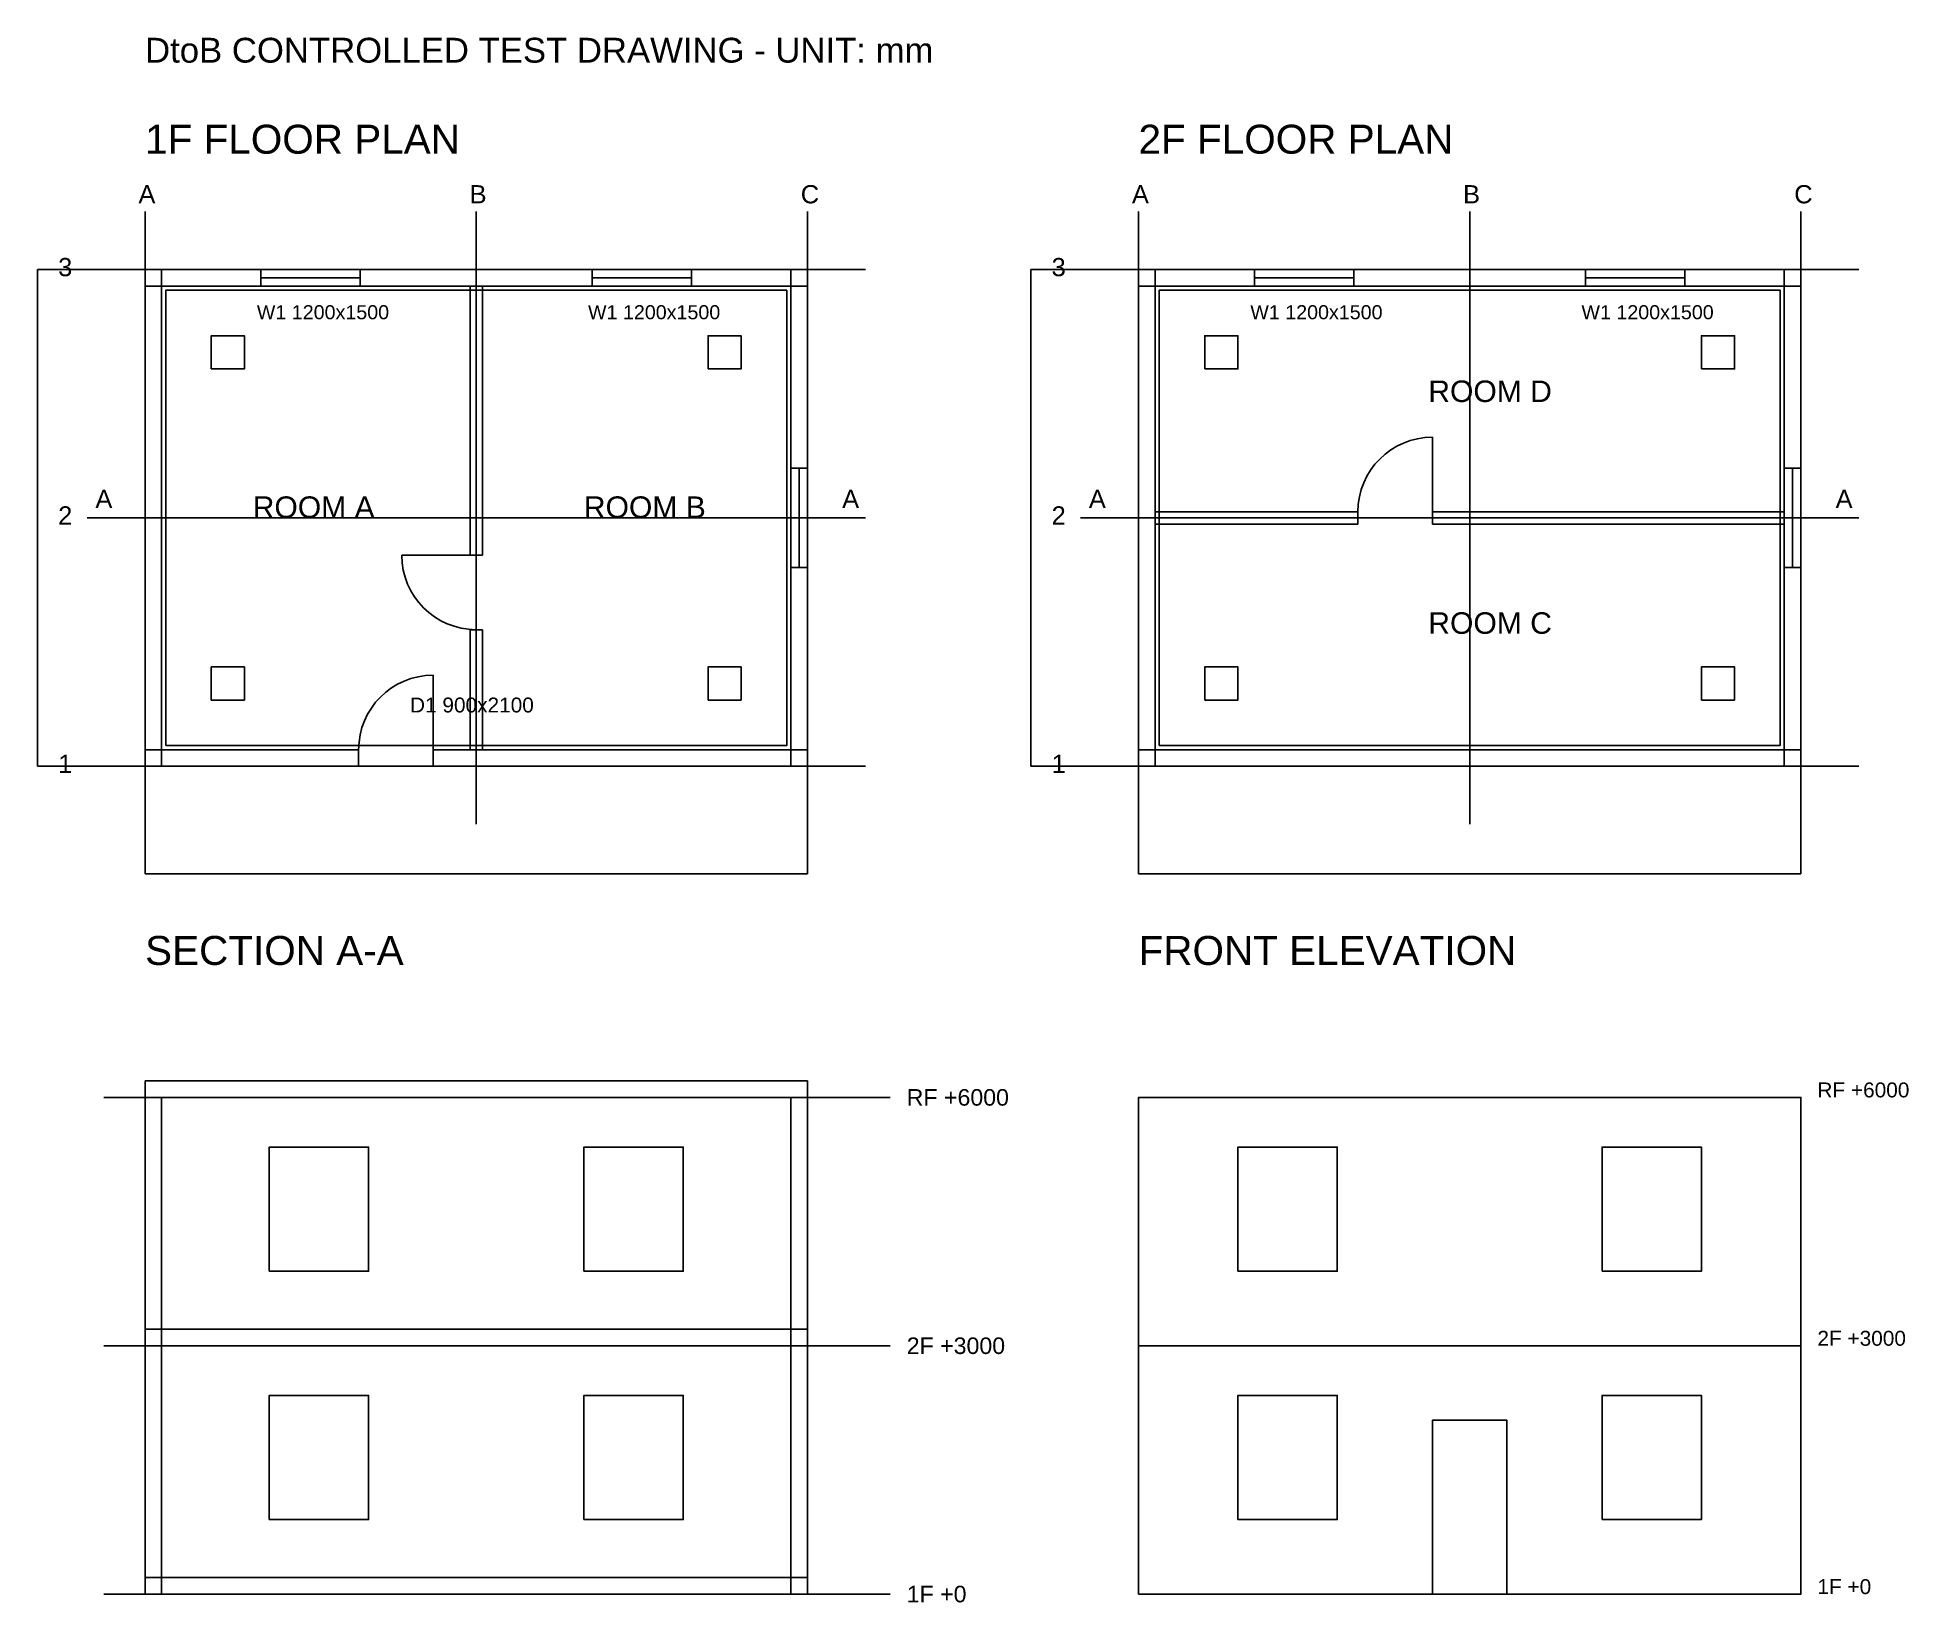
# Model space of a CAD drawing. Header units: millimetres. Extents: x -1300 to 21301, y -10103 to 8804.
import ezdxf

# ---------------------------------------------------------------- set-up
doc = ezdxf.new("R2010")
doc.units = ezdxf.units.MM
for name, color, linetype in [('A-DIM', 5, 'Continuous'), ('A-DOOR', 3, 'Continuous'), ('A-FLOOR', 2, 'Continuous'), ('A-GRID', 8, 'Continuous'), ('A-LEVEL', 30, 'Continuous'), ('A-SECTION', 140, 'Continuous'), ('A-TEXT', 7, 'Continuous'), ('A-WALL', 1, 'Continuous'), ('A-WINDOW', 4, 'Continuous'), ('S-COLUMN', 6, 'Continuous')]:
    doc.layers.add(name, color=color, linetype=linetype)
doc.styles.add('DTOB_TEXT', font='Arial.ttf')
doc.styles.add('OpenSansCondensed-Light', font='OpenSansCondensed-Light.ttf')
doc.dimstyles.new('EZDXF', dxfattribs={"dimtxt": 0.25, "dimasz": 0.175, "dimexe": 0.375, "dimexo": 0.125, "dimgap": 0.1, "dimtad": 1, "dimlfac": 100, "dimzin": 12, "dimdsep": 46, "dimtxsty": 'OpenSansCondensed-Light', "dimblk": 'ARCHTICK', "dimcen": 2.5, "dimazin": 3, "dimtfac": 0.5, "dimtmove": 2, "dimatfit": 3, "dimarcsym": 0})

# ---------------------------------------------------------------- blocks, each defined once
blk = doc.blocks.new('COLUMN_400')
at = {"layer": 'S-COLUMN'}
blk.add_lwpolyline([(-200, -200), (200, -200), (200, 200), (-200, 200)], close=True, dxfattribs=at)
blk = doc.blocks.new('D_SINGLE_900')
at = {"layer": 'A-DOOR'}
blk.add_line((0, 0), (900, 0), dxfattribs=at)
blk.add_arc((0, 0), 900, 0, 90, dxfattribs=at)
blk = doc.blocks.new('W_SINGLE_1200')
at = {"layer": 'A-WINDOW'}
blk.add_line((0, 0), (1200, 0), dxfattribs=at)
blk.add_lwpolyline([(0, -100), (1200, -100), (1200, 100), (0, 100)], close=True, dxfattribs=at)
blk = doc.blocks.new('_ARCHTICK')
at = {"color": 0, "linetype": 'ByBlock', "const_width": 0.15}
blk.add_lwpolyline([(-0.5, -0.5), (0.5, 0.5)], dxfattribs=at)
blk = doc.blocks.new('*D7')
at = {"layer": 'A-DIM', "color": 0, "lineweight": -2}
for p, q in [((0, 6000), (-1300, 6000)), ((-1300, 0), (-1300, 6000)), ((0, 0), (-1300, 0))]:
    blk.add_line(p, q, dxfattribs=at)
at = {"layer": 'Defpoints', "color": 0}
for p in [(-1300, 6000), (0, 6000), (0, 0)]:
    blk.add_point(p, dxfattribs=at)
at = {"layer": 'A-DIM', "color": 0, "lineweight": -2, "xscale": 0.175, "yscale": 0.175, "zscale": 0.175}
for p, rotation in [((-1300, 6000), 90), ((-1300, 0), 270)]:
    blk.add_blockref('_ARCHTICK', p, dxfattribs=dict(at, rotation=rotation))
at = {"layer": 'A-DIM', "color": 0, "insert": (-1300, 3000), "char_height": 0.25, "attachment_point": 5, "rotation": 90, "style": 'OpenSansCondensed-Light'}
blk.add_mtext('600000', dxfattribs=at)

msp = doc.modelspace()

# ---------------------------------------------------------------- linework, layer by layer
at = {"layer": 'A-DOOR'}
msp.add_lwpolyline([(15550, -10000), (16450, -10000), (16450, -7900), (15550, -7900)], close=True, dxfattribs=at)
at = {"layer": 'A-FLOOR'}
for p, q in [((0, -3800), (8000, -3800)), ((0, -3800), (0, -4000)), ((8000, -3800), (8000, -4000)), ((0, -4000), (8000, -4000)), ((0, -6800), (8000, -6800)), ((0, -9800), (8000, -9800))]:
    msp.add_line(p, q, dxfattribs=at)
for points in [[(250, 250), (7750, 250), (7750, 5750), (250, 5750)], [(12250, 250), (19750, 250), (19750, 5750), (12250, 5750)]]:
    msp.add_lwpolyline(points, close=True, dxfattribs=at)
at = {"layer": 'A-GRID'}
for p, q in [((0, -700), (0, 6700)), ((4000, -700), (4000, 6700)), ((8000, -700), (8000, 6700)), ((12000, -700), (12000, 6700)), ((16000, -700), (16000, 6700)), ((20000, -700), (20000, 6700)), ((-700, 6000), (8700, 6000)), ((11300, 6000), (20700, 6000)), ((-700, 3000), (8700, 3000)), ((11300, 3000), (20700, 3000)), ((-700, 0), (8700, 0)), ((11300, 0), (20700, 0))]:
    msp.add_line(p, q, dxfattribs=at)
at = {"layer": 'A-LEVEL'}
for p, q in [((-500, -4000), (9000, -4000)), ((-500, -7000), (9000, -7000)), ((12000, -7000), (20000, -7000)), ((-500, -10000), (9000, -10000))]:
    msp.add_line(p, q, dxfattribs=at)
at = {"layer": 'A-SECTION'}
for p, q in [((-400, 3000), (8400, 3000)), ((11600, 3000), (20400, 3000))]:
    msp.add_line(p, q, dxfattribs=at)
at = {"layer": 'A-WALL'}
for p, q in [((0, 6000), (8000, 6000)), ((0, 0), (0, 6000)), ((200, 0), (200, 6000)), ((7800, 0), (7800, 6000)), ((8000, 0), (8000, 6000)), ((12000, 6000), (20000, 6000)), ((12000, 0), (12000, 6000)), ((12200, 0), (12200, 6000)), ((19800, 0), (19800, 6000)), ((20000, 0), (20000, 6000)), ((0, 5800), (8000, 5800)), ((3925, 2550), (3925, 5800)), ((4075, 2550), (4075, 5800)), ((12000, 5800), (20000, 5800)), ((12200, 3075), (14650, 3075)), ((14650, 3075), (14650, 2925)), ((15550, 3075), (15550, 2925)), ((15550, 3075), (19800, 3075)), ((12200, 2925), (14650, 2925)), ((15550, 2925), (19800, 2925)), ((3925, 2550), (4075, 2550)), ((3925, 200), (3925, 1653.13044)), ((3925, 1650), (4075, 1650)), ((4075, 200), (4075, 1650)), ((0, 200), (2579.57408, 200)), ((0, 0), (2579.57408, 0)), ((2579.57408, 200), (2579.57408, 0)), ((3479.57408, 200), (3479.57408, 0)), ((3479.57408, 200), (8000, 200)), ((3479.57408, 0), (8000, 0)), ((12000, 200), (20000, 200)), ((12000, 0), (20000, 0)), ((0, -10000), (0, -4000)), ((200, -10000), (200, -4000)), ((7800, -10000), (7800, -4000)), ((8000, -10000), (8000, -4000))]:
    msp.add_line(p, q, dxfattribs=at)
msp.add_lwpolyline([(12000, -10000), (20000, -10000), (20000, -4000), (12000, -4000)], close=True, dxfattribs=at)
at = {"layer": 'A-WINDOW'}
for points in [[(1500, -6100), (2700, -6100), (2700, -4600), (1500, -4600)], [(5300, -6100), (6500, -6100), (6500, -4600), (5300, -4600)], [(13200, -6100), (14400, -6100), (14400, -4600), (13200, -4600)], [(17600, -6100), (18800, -6100), (18800, -4600), (17600, -4600)], [(1500, -9100), (2700, -9100), (2700, -7600), (1500, -7600)], [(5300, -9100), (6500, -9100), (6500, -7600), (5300, -7600)], [(13200, -9100), (14400, -9100), (14400, -7600), (13200, -7600)], [(17600, -9100), (18800, -9100), (18800, -7600), (17600, -7600)]]:
    msp.add_lwpolyline(points, close=True, dxfattribs=at)

# ---------------------------------------------------------------- block references
at = {"layer": 'A-DOOR'}
for p, rotation in [((15550, 3075), 90), ((4000, 2550), 180), ((3479.57408, 200), 90)]:
    msp.add_blockref('D_SINGLE_900', p, dxfattribs=dict(at, rotation=rotation))
at = {"layer": 'A-WINDOW'}
for p in [(1400, 5900), (5400, 5900), (13400, 5900), (17400, 5900)]:
    msp.add_blockref('W_SINGLE_1200', p, dxfattribs=at)
at = {"layer": 'A-WINDOW', "rotation": 90}
for p in [(7900, 2400), (19900, 2400)]:
    msp.add_blockref('W_SINGLE_1200', p, dxfattribs=at)
at = {"layer": 'S-COLUMN'}
for p in [(1000, 5000), (7000, 5000), (13000, 5000), (19000, 5000), (1000, 1000), (7000, 1000), (13000, 1000), (19000, 1000)]:
    msp.add_blockref('COLUMN_400', p, dxfattribs=at)

# ---------------------------------------------------------------- texts
at = {"layer": 'A-LEVEL', "style": 'DTOB_TEXT'}
for s, height, p in [('RF +6000', 180, (20200, -4000)), ('RF +6000', 200, (9200, -4100)), ('2F +3000', 200, (9200, -7100)), ('2F +3000', 180, (20200, -7000)), ('1F +0', 200, (9200, -10100)), ('1F +0', 180, (20200, -10000))]:
    msp.add_text(s, height=height, dxfattribs=at).set_placement(p)
at = {"layer": 'A-SECTION', "style": 'DTOB_TEXT'}
for p in [(-600, 3120), (8420, 3120), (11400, 3120), (20420, 3120)]:
    msp.add_text('A', height=220, dxfattribs=at).set_placement(p)
at = {"layer": 'A-TEXT', "style": 'DTOB_TEXT'}
for s, height, p in [('DtoB CONTROLLED TEST DRAWING - UNIT: mm', 300, (0, 8500)), ('1F FLOOR PLAN', 350, (0, 7400)), ('2F FLOOR PLAN', 350, (12000, 7400)), ('A', 220, (-80, 6800)), ('B', 220, (3920, 6800)), ('C', 220, (7920, 6800)), ('A', 220, (11920, 6800)), ('B', 220, (15920, 6800)), ('C', 220, (19920, 6800)), ('3', 220, (-1050, 5920)), ('3', 220, (10950, 5920)), ('W1 1200x1500', 170, (1350, 5400)), ('W1 1200x1500', 170, (5350, 5400)), ('W1 1200x1500', 170, (13350, 5400)), ('W1 1200x1500', 170, (17350, 5400)), ('ROOM D', 260, (15500, 4400)), ('ROOM A', 260, (1300, 3000)), ('ROOM B', 260, (5300, 3000)), ('2', 220, (-1050, 2920)), ('2', 220, (10950, 2920)), ('ROOM C', 260, (15500, 1600)), ('D1 900x2100', 180, (3200, 650)), ('1', 220, (-1050, -80)), ('1', 220, (10950, -80)), ('SECTION A-A', 350, (0, -2400)), ('FRONT ELEVATION', 350, (12000, -2400))]:
    msp.add_text(s, height=height, dxfattribs=at).set_placement(p)

# ---------------------------------------------------------------- dimensions: what is measured, and where the dimension line sits
at = {"layer": 'A-DIM'}
dim = msp.add_linear_dim(base=(-1300, 6000), p1=(0, 0), p2=(0, 6000), angle=90, dimstyle='EZDXF', dxfattribs=at)
dim.commit()
dim.dimension.update_dxf_attribs({"geometry": '*D7', "text_midpoint": (-1300.22517, 3000)})
msp.add_linear_dim(base=(10700, 0), p1=(12000, 0), p2=(12000, 6000), angle=90, dimstyle='EZDXF', dxfattribs=at).render()
for base, p1, p2 in [((0, -1300), (0, 0), (8000, 0)), ((12000, -1300), (12000, 0), (20000, 0))]:
    msp.add_linear_dim(base=base, p1=p1, p2=p2, dimstyle='EZDXF', dxfattribs=at).render()

doc.saveas('drawing.dxf')
